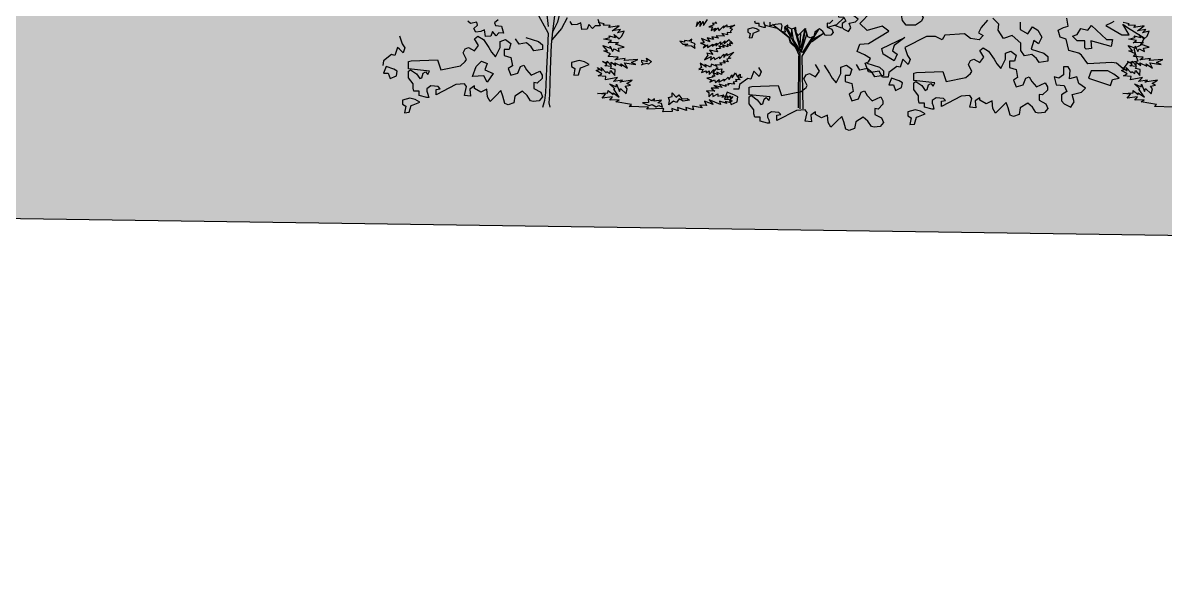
# Model space of a CAD drawing. Header units: inches. Extents: x 11.9 to 85.3, y 21.1 to 37.4.
# Drawn here: x 13.254 to 15.891, y 21.109 to 22.391 of the extents above; entities that cross this region are included whole.
import ezdxf

# ---------------------------------------------------------------- set-up
doc = ezdxf.new("R2010")
doc.units = ezdxf.units.IN
doc.header["$MEASUREMENT"] = 0
doc.layers.add('CAY', color=94, linetype='Continuous')
doc.layers.add('CAY-3', color=61, linetype='Continuous')

# ---------------------------------------------------------------- blocks, each defined once
blk = doc.blocks.new('A$C76451831')
at = {"layer": 'CAY'}
for p, q in [((2334.4, 569.5), (2369.4, 602.2)), ((2034.5, 546.7), (1966.9, 564.4)), ((2041.2, 539.6), (2003.7, 569.7)), ((2089.9, 500.7), (2041.2, 539.6)), ((2092.3, 503.1), (2060.4, 530.2)), ((2147.3, 419.7), (2069.9, 556)), ((2075.8, 556.2), (2104.1, 507.8)), ((2102.9, 544.4), (2111.2, 489.7)), ((2104.1, 507.8), (2104.1, 546.7)), ((2151.6, 424.8), (2117.3, 549.9)), ((2168.2, 540.8), (2150.5, 448.4)), ((2151.6, 424.8), (2175, 548.1)), ((2156.8, 405.9), (2241.3, 542.4)), ((2289.6, 555.4), (2334.4, 569.5)), ((2323, 565.2), (2360, 551.4)), ((2096.6, 475.1), (2089.9, 500.7)), ((2098.2, 480.3), (2092.3, 503.1)), ((2124.5, 449.6), (2096.6, 475.1)), ((2123.3, 457.8), (2098.2, 480.3)), ((2111.2, 489.7), (2144.6, 435.4)), ((2150.5, 448.4), (2129.2, 520.8)), ((2146.9, 463.7), (2149.3, 523.1)), ((2151.6, 424.8), (2181.2, 519.2)), ((2159.9, 424.8), (2212.2, 505.4)), ((2205.1, 479.9), (2266.8, 524.3)), ((2214.5, 496), (2264.5, 523.1)), ((3915.1, 501.1), (3898, 463.3)), ((2143, 408.3), (2124.5, 449.6)), ((2147.3, 135.4), (2147.3, 419.7)), ((2157.5, 429.5), (2159.9, 424.8)), ((3898, 463.3), (3863.2, 445.6)), ((3863.2, 445.6), (3870.3, 414.4)), ((3870.3, 414.4), (3883.8, 380.2)), ((2138.3, 140.1), (2140.6, 408.3)), ((2161.5, 135.4), (2156.8, 405.9)), ((3831.9, 373.1), (3807.8, 341.8)), ((3846.1, 373.1), (3831.9, 373.1)), ((3883.8, 380.2), (3846.1, 373.1))]:
    blk.add_line(p, q, dxfattribs=at)
for points in [[(1616.2, 583.4), (1612.6, 559.5), (1632.1, 585.5), (1631.2, 558.8), (1648, 585), (1649.9, 563.6), (1669.6, 594.7)], [(1709.1, 582.8), (1716.9, 574.4), (1695.7, 575.2), (1703.5, 566.7), (1676.5, 557.2), (1695, 556.6), (1688.9, 538.2), (1710.7, 550.6), (1702.4, 535), (1724.3, 552.8), (1728.8, 536.8), (1753.7, 562.3), (1750.6, 551.9), (1769.7, 567.1), (1769.3, 556.7), (1810, 565.7), (1785.4, 550.7), (1798.4, 544.8), (1787.6, 534.8), (1790, 526.5), (1771, 527.2), (1773.4, 516.7), (1744.6, 522.7), (1757.2, 509.1), (1714.7, 510.6), (1727.4, 499.2), (1693.2, 505.9), (1700.9, 492.5), (1669.1, 501.3), (1681.4, 479.5), (1639.5, 497.3), (1652.3, 475.6), (1633.6, 473.5), (1657.4, 464.5), (1648.7, 449), (1670.5, 464.1), (1670, 450.9), (1697.4, 468.6), (1694.3, 457.8), (1718.8, 473.3), (1712.8, 457.1), (1737.7, 480.3), (1737.1, 464.5), (1759.1, 485), (1755.9, 472), (1780.7, 492.4), (1788.3, 478.5), (1790.7, 481.2), (1798.5, 470.5), (1782.7, 473.7), (1787.7, 460), (1771.7, 468.7), (1773.9, 455), (1747.5, 464.1), (1755.2, 450.7), (1728.8, 459.3), (1736.5, 445.9), (1715.1, 443.9), (1722.2, 427.8), (1680, 437), (1698.2, 415), (1666.3, 421.6), (1671.3, 411), (1654.7, 387.5), (1689.7, 404.9), (1686.3, 386.4), (1702.7, 401.7), (1707.7, 388.4), (1732.3, 403.4), (1731.9, 392.6), (1754, 415.8), (1753.4, 400), (1770, 420.7), (1769.7, 410.3), (1805.2, 427.6), (1777.4, 399.1), (1790.4, 396), (1769, 391.3), (1776.7, 377.8), (1750.1, 381.5), (1760.6, 370.2), (1733.8, 371.2), (1743.9, 360.4), (1709.5, 361.6), (1719.6, 353.1), (1691, 365), (1685, 349.3), (1656.1, 363.5), (1663.8, 350.1), (1632.7, 369.7), (1639.7, 348.2), (1626.2, 337.8), (1647.6, 339.7), (1638.8, 321.5), (1663.1, 331), (1662.7, 320.6), (1679, 330.5), (1678.3, 311.9), (1703.2, 337.8), (1700, 322), (1722.2, 348), (1721.8, 337.1), (1743.2, 341.8), (1740, 326.1), (1756.3, 327.8), (1742.4, 317.8), (1742.2, 312.4), (1718.6, 324.1), (1723.6, 310.3), (1697.2, 322.1), (1707.5, 303.2), (1694.3, 303.7), (1699.1, 298), (1667.2, 293.7), (1691, 285.2), (1682.3, 271.9), (1706.8, 284.6), (1711.8, 270.9), (1730.9, 286.1), (1727.7, 273), (1755, 287.9), (1754.6, 277.5), (1776.6, 298.1), (1781.7, 287), (1795.6, 310.5), (1797.8, 294.6), (1814.6, 320.8), (1822.1, 301.9), (1838.4, 314.5), (1837.8, 298.6), (1848.2, 298.3), (1826.8, 296.3), (1837.3, 285.1), (1813.3, 285.9), (1821.1, 275.2), (1802.5, 273.1), (1809.8, 262), (1775.5, 265.9), (1780.6, 258), (1761.6, 258.7), (1766.8, 250.4), (1730.1, 262.5), (1745.3, 245.7), (1703.1, 255.3), (1726.6, 241.3), (1689.5, 242.6), (1707.5, 225.7), (1664.9, 227.2), (1677.8, 219), (1677, 197.7), (1696.2, 215.6), (1698.4, 199.7), (1722.9, 212), (1722.5, 201.1), (1754.9, 208.2), (1743.6, 195.4), (1770.5, 202.2), (1770.2, 191.8), (1786.4, 201.6), (1786, 191.2), (1799.9, 198.4), (1785.6, 180.3), (1796.4, 177.2), (1782.5, 167.3), (1761.4, 173.5), (1769.1, 162.3), (1732.4, 174.5), (1736.8, 158), (1679.2, 181.3), (1699.6, 157), (1654.9, 174.5), (1665, 152.8), (1630.2, 154), (1643.3, 140), (1592.9, 149.9), (1597.7, 131.1), (1558.2, 142.9), (1562.6, 126.9), (1515.6, 142.2), (1520, 125.7), (1486, 137.8), (1488.1, 121.8), (1440.1, 120.8), (1446.1, 136.4), (1358.1, 134.1), (1366.6, 144.6), (1267.9, 148.1), (1279.1, 158.1), (1199.4, 171.8), (1216.1, 181.6), (1168, 180.6), (1181.7, 196.4), (1128.5, 190.1), (1145, 210.9), (1105.3, 215), (1158.5, 218.6), (1158.8, 229), (1184.9, 209.5), (1185.2, 217.6), (1216.5, 195.2), (1188.5, 236.1), (1194, 238.6), (1165.5, 263.2), (1199.8, 248.8), (1202.6, 261.9), (1217.6, 224.2), (1223.1, 239.9), (1251.6, 212.6), (1257.9, 238.7), (1247.6, 252.6), (1274.4, 257.1), (1256.2, 265.5), (1283.5, 283.1), (1219.2, 272.2), (1232.7, 282.1), (1187.2, 276), (1206.5, 296.7), (1144.9, 285.2), (1148.2, 301.4), (1108.5, 305.5), (1127.4, 315.3), (1098.5, 332.2), (1112.3, 337.1), (1104.5, 348.3), (1127.9, 331.1), (1123.1, 347.6), (1148.9, 320), (1151.8, 327.6), (1167.3, 316.6), (1170.6, 332.4), (1193.7, 307.5), (1194.8, 337), (1171, 343.2), (1176.8, 353.5), (1142, 357.4), (1153.2, 365.2), (1129.6, 379.1), (1153.4, 372.9), (1153.7, 381), (1174.2, 359), (1174.8, 374.8), (1198.2, 358.2), (1193.2, 371.5), (1229.8, 354.3), (1225.3, 367.6), (1258.9, 345.2), (1244, 372.4), (1302.2, 362.7), (1278.5, 373.9), (1311.2, 388.7), (1241.7, 383.4), (1247.5, 393.6), (1193.8, 387.8), (1210.1, 400.4), (1160, 404.8), (1170.8, 417.6), (1137, 434.6), (1155.6, 434), (1132.5, 461.5), (1171.9, 447), (1169.5, 457.5), (1182.2, 430.8), (1190.3, 443.7), (1216.6, 429.6), (1211.8, 448.3), (1241.4, 452.3), (1196.6, 467.5), (1212.8, 477.3), (1159.7, 474.2), (1176, 486.8), (1136.3, 493.6), (1168.4, 502.9), (1163.7, 511.2), (1197.8, 501.9), (1190.2, 518), (1216.2, 495.8), (1230.2, 508.9), (1241.6, 535.3), (1206.8, 525.6), (1223.3, 543.6), (1180.5, 537.4), (1215.8, 562.4), (1162.5, 553.9), (1170.5, 564), (1133.4, 565.3), (1139.1, 573.3), (1107.2, 579.8)], [(4066.6, 144.6), (3967.9, 148.1), (3979.1, 158.1), (3899.4, 171.8), (3916.1, 181.6), (3868, 180.6), (3881.7, 196.4), (3828.5, 190.1), (3845, 210.9), (3805.3, 215), (3858.5, 218.6), (3858.8, 229), (3884.9, 209.5), (3885.2, 217.6), (3916.5, 195.2), (3888.5, 236.1), (3894, 238.6), (3865.5, 263.2), (3899.8, 248.8), (3902.6, 261.9), (3917.6, 224.2), (3923.1, 239.9), (3951.6, 212.6), (3957.9, 238.7), (3947.6, 252.6), (3974.4, 257.1), (3956.2, 265.5), (3983.5, 283.1), (3919.2, 272.2), (3932.7, 282.1), (3887.2, 276), (3906.5, 296.7), (3844.9, 285.2), (3848.2, 301.4), (3808.5, 305.5), (3827.4, 315.3), (3798.5, 332.2), (3812.3, 337.1), (3804.5, 348.3), (3827.9, 331.1), (3823.1, 347.6), (3848.9, 320), (3851.8, 327.6), (3867.3, 316.6), (3870.6, 332.4), (3893.7, 307.5), (3894.8, 337), (3871, 343.2), (3876.8, 353.5), (3842, 357.4), (3853.2, 365.2), (3829.6, 379.1), (3853.4, 372.9), (3853.7, 381), (3874.2, 359), (3874.8, 374.8), (3898.2, 358.2), (3893.2, 371.5), (3929.8, 354.3), (3925.3, 367.6), (3958.9, 345.2), (3944, 372.4), (4002.2, 362.7), (3978.5, 373.9), (4011.2, 388.7), (3941.7, 383.4), (3947.5, 393.6), (3893.8, 387.8), (3910.1, 400.4), (3860, 404.8), (3870.8, 417.6), (3837, 434.6), (3855.6, 434), (3832.5, 461.5), (3871.9, 447), (3869.5, 457.5), (3882.2, 430.8), (3890.3, 443.7), (3916.6, 429.6), (3911.8, 448.3), (3941.4, 452.3), (3896.6, 467.5), (3912.8, 477.3), (3859.7, 474.2), (3876, 486.8), (3836.3, 493.6), (3868.4, 502.9), (3863.7, 511.2), (3897.8, 501.9), (3890.2, 518), (3916.2, 495.8), (3930.2, 508.9), (3941.6, 535.3), (3906.8, 525.6), (3923.3, 543.6), (3880.5, 537.4), (3915.8, 562.4), (3862.5, 553.9), (3870.5, 564), (3833.4, 565.3), (3839.1, 573.3), (3807.2, 579.8)], [(1105.8, 596.3), (1117.4, 561.5), (1093.2, 562.6), (1079.5, 547.8), (1060.5, 568.9), (1052, 545.7), (1023.6, 543.6), (1018.3, 578.4), (999.3, 568.9), (974, 566.8), (964.5, 584.7)], [(1960.6, 583.7), (1960.6, 574.6), (1964.9, 565.2), (1967.3, 553.8), (1960.6, 553.8), (1935.1, 560.5), (1935.1, 574.6), (1916.6, 574.6), (1914.2, 586)], [(2314, 590.8), (2297.5, 574.6), (2286.1, 576.6), (2286.1, 556.2), (2309.3, 544.4), (2316, 528.2), (2304.6, 514.5), (2283.7, 512.1), (2274.7, 514.5), (2262.9, 533), (2246.8, 546.7), (2221.2, 530.6), (2216.9, 507.4), (2198.4, 500.7), (2186.6, 505), (2179.9, 530.6), (2172.9, 549.1), (2156.8, 533), (2135.9, 512.1), (2126.9, 528.2), (2124.5, 553.8), (2103.7, 544.4), (2082.9, 556.2), (2082.9, 565.2), (2066.7, 553.8), (2069.1, 530.6), (2048.3, 533), (2054.9, 562.8), (2048.3, 572.3), (2018, 569.9), (1992.8, 562.8), (1992.8, 581.3)], [(774.7, 655.4), (791.5, 634.3), (850.6, 524.6), (847.4, 444.5), (842.2, 343.2), (836.9, 219.8), (831.6, 177.6), (821.1, 141.8)], [(831.6, 687), (842.2, 634.3), (850.6, 558.4)], [(888.6, 656.4), (872.7, 530.9), (866.4, 466.6), (861.1, 337.9), (856.9, 208.2), (854.8, 166), (859, 143.9)], [(948.7, 602.7), (920.2, 547.8), (869.6, 490.9)], [(914.9, 644.8), (899.1, 580.5), (870.6, 526.7)]]:
    blk.add_lwpolyline(points, dxfattribs=at)
for points in [[(2392.2, 660), (2385.5, 671.4), (2369.4, 671.4), (2369.4, 643.8), (2352.9, 632), (2336.8, 636.8), (2343.9, 609.2), (2371.4, 606.9), (2380.8, 586), (2362.3, 574.6), (2362.3, 553.8), (2371.4, 544.4), (2394.6, 533), (2406.4, 551.4), (2399.3, 576.6), (2431.5, 583.7), (2445.3, 597.4), (2422.5, 613.6), (2415.4, 636.8), (2389.8, 630.1)], [(1603.8, 461), (1606.8, 469), (1585.8, 477.9), (1589, 493.7), (1575.1, 483.3), (1551.6, 486.8), (1551.4, 479.1), (1527.5, 482.7), (1542.8, 468.5), (1569.5, 467.6), (1553, 460.5), (1587.8, 459.2), (1606, 447.7)], [(1037.6, 376.9), (1009.9, 384), (971.5, 373.4), (971.5, 352.7), (988.6, 342.1), (982.2, 307.9), (1006.3, 310.8), (1016.4, 345.6), (1027, 349.2), (1061.8, 363.3)], [(1332, 374.8), (1332.4, 385.2), (1361.2, 379.2), (1356.8, 395.2), (1382.5, 378.5), (1366.1, 365.4), (1358.1, 368.4), (1331.6, 361.7), (1339.5, 369.1)], [(1438.2, 144.9), (1433.9, 163.6), (1414.9, 167), (1434.4, 179.5), (1396.7, 175.3), (1397, 186.2), (1383.5, 175.8), (1365.4, 187.3), (1367.4, 168.6), (1335.2, 167), (1369.6, 152.2), (1385.6, 157.1), (1406.5, 146), (1419.9, 153.2)], [(1474.2, 178.1), (1469.4, 194.1), (1488.1, 198.9), (1488.8, 217.4), (1509.3, 195.4), (1522.9, 208.1), (1538.4, 186.2), (1564.8, 188), (1578.1, 179.9), (1545.8, 175.6), (1524.8, 186.7), (1511.1, 168.6), (1495.4, 174.6), (1470.8, 156.9)], [(1809, 206.5), (1770.6, 220.7), (1757.1, 185.9), (1781.3, 185.9), (1791.3, 158.2), (1822.5, 172.3), (1826.1, 196.5)]]:
    blk.add_lwpolyline(points, close=True, dxfattribs=at)
at = {"layer": 'CAY-3'}
for p, q in [((2453.9, 573.9), (2509.3, 632.9)), ((3109.3, 591.6), (3078.1, 553.3)), ((3167.7, 570.4), (3137, 601.7)), ((3525, 560.4), (3517.9, 601.7)), ((2491.6, 539.1), (2453.9, 573.9)), ((2568.3, 559.8), (2491.6, 539.1)), ((2498.1, 471.6), (2603, 535.6)), ((2603, 535.6), (2568.3, 559.8)), ((3078.1, 553.3), (3063.9, 525.6)), ((3164.8, 539.7), (3167.7, 570.4)), ((3192.5, 497.8), (3164.8, 539.7)), ((3278.5, 581), (3278.5, 542.7)), ((3278.5, 542.7), (3316.9, 522)), ((3316.9, 522), (3341, 556.8)), ((3341, 556.8), (3368.8, 539.7)), ((3368.8, 539.7), (3390, 504.9)), ((3473.1, 539.7), (3500.8, 553.3)), ((3483.1, 504.9), (3473.1, 539.7)), ((3500.8, 553.3), (3525, 560.4)), ((3746.7, 577.5), (3719, 563.9)), ((3719, 563.9), (3800.7, 515.2)), ((3760.3, 584.6), (3746.7, 577.5)), ((3839, 515.2), (3805.7, 570.4)), ((3805.7, 570.4), (3829.8, 553.3)), ((3829.8, 553.3), (3915.1, 501.1)), ((86.7, 510.8), (100.8, 469.5)), ((472.7, 495.7), (489.8, 509.9)), ((493.3, 461.5), (472.7, 495.7)), ((489.8, 509.9), (517.5, 492.2)), ((517.5, 492.2), (545.2, 450.9)), ((604.1, 482.1), (631.9, 492.2)), ((604.1, 450.9), (604.1, 482.1)), ((631.9, 492.2), (659.6, 471.5)), ((659.6, 471.5), (649.5, 440.3)), ((701.4, 468), (683.7, 495.7)), ((739.2, 475.1), (701.4, 468)), ((736.2, 502.8), (801.7, 482.1)), ((763.9, 454.4), (739.2, 475.1)), ((801.7, 482.1), (822.3, 464.4)), ((2452.7, 468.1), (2498.1, 471.6)), ((2797, 507.9), (2685, 450.4)), ((2841.8, 507.9), (2797, 507.9)), ((2876.6, 490.8), (2841.8, 507.9)), ((2890.2, 514.9), (2876.6, 490.8)), ((2991.4, 522), (2890.2, 514.9)), ((3022.7, 497.8), (2991.4, 522)), ((3067.5, 490.8), (3022.7, 497.8)), ((3063.9, 525.6), (3088.1, 512)), ((3088.1, 512), (3067.5, 490.8)), ((3237.3, 512), (3192.5, 497.8)), ((3282.1, 473.7), (3237.3, 512)), ((3282.1, 435.3), (3282.1, 473.7)), ((3348.1, 487.2), (3334.6, 442.4)), ((3372.3, 470.1), (3348.1, 487.2)), ((3390, 504.9), (3372.3, 470.1)), ((3514.4, 494.3), (3483.1, 504.9)), ((3528.5, 435.3), (3514.4, 494.3)), ((3800.7, 515.2), (3839, 515.2)), ((45.4, 414.1), (3.5, 382.8)), ((62.5, 410.5), (45.4, 414.1)), ((76.8, 451.7), (62.5, 410.5)), ((86.7, 441.8), (76.8, 451.7)), ((104.4, 424.1), (86.7, 441.8)), ((100.8, 469.5), (114.4, 448.9)), ((114.4, 448.9), (104.4, 424.1)), ((413.7, 423.2), (424.3, 443.8)), ((430.8, 388.4), (413.7, 423.2)), ((424.3, 443.8), (441.4, 450.9)), ((441.4, 450.9), (472.7, 433.8)), ((472.7, 433.8), (493.3, 461.5)), ((545.2, 450.9), (559.3, 426.7)), ((559.3, 426.7), (580, 402.5)), ((580, 402.5), (604.1, 450.9)), ((624.8, 440.3), (624.8, 409)), ((649.5, 440.3), (624.8, 440.3)), ((777.5, 433.8), (763.9, 454.4)), ((822.3, 440.3), (777.5, 433.8)), ((822.3, 464.4), (822.3, 440.3)), ((2439.1, 429.8), (2452.7, 468.1)), ((2477.5, 412.7), (2439.1, 429.8)), ((2508.7, 395), (2477.5, 412.7)), ((2685, 450.4), (2699.2, 409.1)), ((3071, 435.3), (3088.1, 449.5)), ((3091.6, 401.1), (3071, 435.3)), ((3088.1, 449.5), (3115.8, 431.8)), ((3115.8, 431.8), (3143.5, 390.5)), ((3202.5, 421.8), (3230.2, 431.8)), ((3202.5, 390.5), (3202.5, 421.8)), ((3230.2, 431.8), (3257.9, 411.1)), ((3299.8, 407.6), (3282.1, 435.3)), ((3337.5, 414.7), (3299.8, 407.6)), ((3334.6, 442.4), (3400, 421.8)), ((3362.3, 394), (3337.5, 414.7)), ((3400, 421.8), (3420.6, 404.1)), ((3580.4, 421.8), (3528.5, 435.3)), ((3594, 411.1), (3580.4, 421.8)), ((3.5, 382.8), (0, 358.6)), ((132.1, 379.3), (145.6, 382.8)), ((132.1, 340.9), (132.1, 379.3)), ((145.6, 382.8), (281.8, 388.3)), ((281.8, 388.3), (298.9, 336.4)), ((298.9, 336.4), (400.1, 357.1)), ((400.1, 357.1), (424.3, 378.3)), ((424.3, 378.3), (430.8, 388.4)), ((624.8, 409), (659.6, 399)), ((666.6, 357.1), (646, 343.5)), ((659.6, 399), (666.6, 357.1)), ((694.4, 319.3), (708.5, 353.5)), ((708.5, 353.5), (725.6, 360.6)), ((725.6, 360.6), (739.2, 336.4)), ((2245.7, 328.6), (2225, 362.9)), ((2269.8, 359.3), (2297.6, 318)), ((2356.5, 349.3), (2384.2, 359.3)), ((2384.2, 359.3), (2411.9, 338.7)), ((2453.8, 335.1), (2436.1, 362.9)), ((2481, 370.8), (2498.1, 377.9)), ((2498.1, 326), (2481, 370.8)), ((2488.6, 369.9), (2554, 349.3)), ((2498.1, 377.9), (2508.7, 395)), ((2643.7, 353.7), (2601.9, 322.4)), ((2660.8, 350.1), (2643.7, 353.7)), ((2675.1, 391.3), (2660.8, 350.1)), ((2685, 381.4), (2675.1, 391.3)), ((2702.7, 363.7), (2685, 381.4)), ((2699.2, 409.1), (2712.7, 388.5)), ((2712.7, 388.5), (2702.7, 363.7)), ((3012, 362.8), (3022.7, 383.4)), ((3029.1, 328), (3012, 362.8)), ((3022.7, 383.4), (3039.8, 390.5)), ((3039.8, 390.5), (3071, 373.4)), ((3071, 373.4), (3091.6, 401.1)), ((3143.5, 390.5), (3157.7, 366.3)), ((3157.7, 366.3), (3178.3, 342.1)), ((3178.3, 342.1), (3202.5, 390.5)), ((3223.1, 379.9), (3223.1, 348.6)), ((3247.9, 379.9), (3223.1, 379.9)), ((3257.9, 411.1), (3247.9, 379.9)), ((3375.8, 373.4), (3362.3, 394)), ((3420.6, 379.9), (3375.8, 373.4)), ((3420.6, 404.1), (3420.6, 379.9)), ((3625.2, 366.3), (3594, 411.1)), ((3748.8, 373.1), (3625.2, 366.3)), ((3773, 369.5), (3748.8, 373.1)), ((3807.8, 341.8), (3773, 369.5)), ((240, 329.4), (132.1, 340.9)), ((132.7, 329.4), (143.3, 336.4)), ((132.7, 294.5), (132.7, 329.4)), ((156.8, 263.3), (132.7, 294.5)), ((143.3, 336.4), (173.9, 315.2)), ((173.9, 315.2), (191.6, 291)), ((191.6, 291), (201.6, 294.5)), ((201.6, 294.5), (208.7, 318.7)), ((208.7, 318.7), (219.3, 325.8)), ((219.3, 325.8), (232.9, 311.7)), ((232.9, 311.7), (240, 329.4)), ((646, 343.5), (659.6, 308.7)), ((659.6, 308.7), (694.4, 319.3)), ((739.2, 336.4), (763.9, 308.7)), ((763.9, 308.7), (808.7, 329.4)), ((808.7, 329.4), (819.4, 308.7)), ((819.4, 308.7), (819.4, 291.6)), ((1908, 329.4), (1893.8, 288.2)), ((1917.9, 319.4), (1908, 329.4)), ((1935.6, 301.8), (1917.9, 319.4)), ((1932.1, 347.2), (1945.6, 326.5)), ((1945.6, 326.5), (1935.6, 301.8)), ((2166.1, 290.3), (2176.7, 310.9)), ((2176.7, 310.9), (2193.8, 318)), ((2193.8, 318), (2225, 300.9)), ((2225, 300.9), (2245.7, 328.6)), ((2297.6, 318), (2311.7, 293.8)), ((2311.7, 293.8), (2332.3, 269.7)), ((2332.3, 269.7), (2356.5, 318)), ((2356.5, 318), (2356.5, 349.3)), ((2377.2, 307.4), (2377.2, 276.1)), ((2401.9, 307.4), (2377.2, 307.4)), ((2411.9, 338.7), (2401.9, 307.4)), ((2491.5, 342.2), (2453.8, 335.1)), ((2516.3, 321.6), (2491.5, 342.2)), ((2511.7, 322.4), (2498.1, 326)), ((2553.5, 329.5), (2511.7, 322.4)), ((2529.9, 300.9), (2516.3, 321.6)), ((2574.7, 307.4), (2529.9, 300.9)), ((2570.6, 298.2), (2553.5, 329.5)), ((2554, 349.3), (2574.7, 331.6)), ((2598.3, 298.2), (2570.6, 298.2)), ((2574.7, 331.6), (2574.7, 307.4)), ((2601.9, 322.4), (2598.3, 298.2)), ((2730.4, 318.9), (2744, 322.4)), ((2730.4, 280.5), (2730.4, 318.9)), ((2744, 322.4), (2880.2, 328)), ((2880.2, 328), (2897.3, 276)), ((2897.3, 276), (2998.5, 296.7)), ((2998.5, 296.7), (3022.7, 317.9)), ((3022.7, 317.9), (3029.1, 328)), ((3223.1, 348.6), (3257.9, 338.6)), ((3265, 296.7), (3244.4, 283.1)), ((3257.9, 338.6), (3265, 296.7)), ((3306.9, 293.2), (3323.9, 300.2)), ((3323.9, 300.2), (3337.5, 276.1)), ((156.8, 242.6), (156.8, 263.3)), ((160.4, 225.5), (156.8, 242.6)), ((247, 253.3), (226.4, 239.1)), ((226.4, 239.1), (226.4, 225.5)), ((284.8, 249.7), (247, 253.3)), ((375.4, 260.4), (274.7, 207.8)), ((274.7, 235.6), (295.4, 239.1)), ((274.7, 207.8), (274.7, 235.6)), ((295.4, 239.1), (284.8, 249.7)), ((420.8, 263.9), (375.4, 260.4)), ((430.8, 249.7), (420.8, 263.9)), ((420.8, 204.9), (430.8, 249.7)), ((472.7, 253.3), (448.5, 236.2)), ((448.5, 236.2), (452, 201.4)), ((472.7, 239.7), (472.7, 253.3)), ((503.9, 222), (472.7, 239.7)), ((535.2, 236.2), (503.9, 222)), ((538.7, 197.8), (535.2, 236.2)), ((794.6, 267.4), (777.5, 270.4)), ((777.5, 270.4), (777.5, 239.7)), ((777.5, 239.7), (812.3, 222)), ((819.4, 291.6), (794.6, 267.4)), ((1831.3, 236.3), (1803.5, 236.3)), ((1834.8, 260.5), (1831.3, 236.3)), ((1876.7, 291.7), (1834.8, 260.5)), ((1893.8, 288.2), (1876.7, 291.7)), ((1884.4, 246.4), (1898, 249.9)), ((1884.4, 208.1), (1884.4, 246.4)), ((1898, 249.9), (2034.2, 255.5)), ((2034.2, 255.5), (2051.3, 203.6)), ((2152.5, 224.2), (2176.7, 245.5)), ((2183.2, 255.5), (2166.1, 290.3)), ((2176.7, 245.5), (2183.2, 255.5)), ((2377.2, 276.1), (2411.9, 266.1)), ((2411.9, 266.1), (2419, 224.2)), ((2838.3, 269), (2730.4, 280.5)), ((2731, 269), (2741.6, 276)), ((2731, 234.2), (2731, 269)), ((2741.6, 276), (2772.3, 254.8)), ((2772.3, 254.8), (2790, 230.6)), ((2800, 234.2), (2807.1, 258.3)), ((2807.1, 258.3), (2817.7, 265.4)), ((2817.7, 265.4), (2831.2, 251.3)), ((2831.2, 251.3), (2838.3, 269)), ((3244.4, 283.1), (3257.9, 248.3)), ((3257.9, 248.3), (3292.7, 259)), ((3292.7, 259), (3306.9, 293.2)), ((3337.5, 276.1), (3362.3, 248.3)), ((3362.3, 248.3), (3407.1, 269)), ((3407.1, 269), (3417.7, 248.3)), ((3417.7, 248.3), (3417.7, 231.2)), ((188.1, 225.5), (160.4, 225.5)), ((188.1, 204.3), (188.1, 225.5)), ((226.4, 194.3), (188.1, 204.3)), ((226.4, 225.5), (232.9, 211.4)), ((236.4, 194.3), (226.4, 194.3)), ((232.9, 211.4), (236.4, 194.3)), ((452, 201.4), (420.8, 204.9)), ((552.3, 173.6), (538.7, 197.8)), ((583.5, 204.9), (552.3, 173.6)), ((607.7, 229.1), (583.5, 204.9)), ((618.3, 201.4), (607.7, 229.1)), ((628.3, 163), (618.3, 201.4)), ((680.2, 201.4), (673.7, 166.6)), ((718.5, 225.5), (680.2, 201.4)), ((742.7, 204.9), (718.5, 225.5)), ((760.4, 177.2), (742.7, 204.9)), ((774, 173.6), (760.4, 177.2)), ((805.2, 177.2), (774, 173.6)), ((822.3, 197.8), (805.2, 177.2)), ((812.3, 222), (822.3, 197.8)), ((1992.3, 196.5), (1884.4, 208.1)), ((1885, 196.5), (1895.6, 203.6)), ((1885, 161.7), (1885, 196.5)), ((1895.6, 203.6), (1926.3, 182.3)), ((1926.3, 182.3), (1944, 158.2)), ((1954, 161.7), (1961.1, 185.9)), ((1961.1, 185.9), (1971.7, 193)), ((1971.7, 193), (1985.3, 178.8)), ((1985.3, 178.8), (1992.3, 196.5)), ((2051.3, 203.6), (2152.5, 224.2)), ((2419, 224.2), (2398.4, 210.7)), ((2398.4, 210.7), (2411.9, 175.9)), ((2411.9, 175.9), (2446.7, 186.5)), ((2446.7, 186.5), (2460.9, 220.7)), ((2460.9, 220.7), (2478, 227.8)), ((2478, 227.8), (2491.5, 203.6)), ((2491.5, 203.6), (2516.3, 175.9)), ((2516.3, 175.9), (2561.1, 196.5)), ((2561.1, 196.5), (2571.7, 175.9)), ((2755.2, 202.9), (2731, 234.2)), ((2755.2, 182.3), (2755.2, 202.9)), ((2758.7, 165.1), (2755.2, 182.3)), ((2790, 230.6), (2800, 234.2)), ((2845.4, 192.9), (2824.7, 178.7)), ((2824.7, 178.7), (2824.7, 165.1)), ((2883.1, 189.3), (2845.4, 192.9)), ((2973.7, 200), (2873.1, 147.5)), ((2873.1, 175.2), (2893.7, 178.7)), ((2893.7, 178.7), (2883.1, 189.3)), ((3019.1, 203.5), (2973.7, 200)), ((3029.1, 189.3), (3019.1, 203.5)), ((3019.1, 144.5), (3029.1, 189.3)), ((3071, 192.9), (3046.8, 175.8)), ((3071, 179.3), (3071, 192.9)), ((3102.3, 161.6), (3071, 179.3)), ((3375.8, 210), (3375.8, 179.3)), ((3392.9, 207), (3375.8, 210)), ((3375.8, 179.3), (3410.6, 161.6)), ((3417.7, 231.2), (3392.9, 207)), ((646, 156.5), (628.3, 163)), ((673.7, 166.6), (646, 156.5)), ((1909.2, 130.4), (1885, 161.7)), ((1909.2, 109.8), (1909.2, 130.4)), ((1944, 158.2), (1954, 161.7)), ((1999.4, 120.4), (1978.8, 106.3)), ((2037.1, 116.9), (1999.4, 120.4)), ((2127.7, 127.5), (2027.1, 75)), ((2173.1, 131), (2127.7, 127.5)), ((2183.2, 116.9), (2173.1, 131)), ((2225, 120.4), (2200.9, 103.3)), ((2225, 106.9), (2225, 120.4)), ((2529.9, 137.5), (2529.9, 106.9)), ((2547, 134.6), (2529.9, 137.5)), ((2571.7, 158.8), (2547, 134.6)), ((2571.7, 175.9), (2571.7, 158.8)), ((2786.4, 165.1), (2758.7, 165.1)), ((2786.4, 143.9), (2786.4, 165.1)), ((2824.7, 133.9), (2786.4, 143.9)), ((2824.7, 165.1), (2831.2, 151)), ((2834.8, 133.9), (2824.7, 133.9)), ((2831.2, 151), (2834.8, 133.9)), ((2873.1, 147.5), (2873.1, 175.2)), ((3050.4, 141), (3019.1, 144.5)), ((3046.8, 175.8), (3050.4, 141)), ((3133.5, 175.8), (3102.3, 161.6)), ((3137, 137.4), (3133.5, 175.8)), ((3150.6, 113.3), (3137, 137.4)), ((3181.9, 144.5), (3150.6, 113.3)), ((3206, 168.7), (3181.9, 144.5)), ((3216.6, 141), (3206, 168.7)), ((3226.7, 102.6), (3216.6, 141)), ((3278.5, 141), (3272.1, 106.2)), ((3316.9, 165.2), (3278.5, 141)), ((3341, 144.5), (3316.9, 165.2)), ((3358.7, 116.8), (3341, 144.5)), ((3420.6, 137.4), (3403.5, 116.8)), ((3410.6, 161.6), (3420.6, 137.4)), ((1912.7, 92.7), (1909.2, 109.8)), ((1940.4, 92.7), (1912.7, 92.7)), ((1940.4, 71.5), (1940.4, 92.7)), ((1978.8, 61.4), (1940.4, 71.5)), ((1978.8, 106.3), (1978.8, 92.7)), ((1978.8, 92.7), (1985.3, 78.5)), ((1988.8, 61.4), (1978.8, 61.4)), ((1985.3, 78.5), (1988.8, 61.4)), ((2027.1, 102.7), (2047.8, 106.3)), ((2027.1, 75), (2027.1, 102.7)), ((2047.8, 106.3), (2037.1, 116.9)), ((2173.1, 72.1), (2183.2, 116.9)), ((2204.4, 68.5), (2173.1, 72.1)), ((2200.9, 103.3), (2204.4, 68.5)), ((2256.3, 89.2), (2225, 106.9)), ((2287.5, 103.3), (2256.3, 89.2)), ((2291.1, 65), (2287.5, 103.3)), ((2304.6, 40.8), (2291.1, 65)), ((2335.9, 72.1), (2304.6, 40.8)), ((2360.1, 96.2), (2335.9, 72.1)), ((2370.7, 68.5), (2360.1, 96.2)), ((2380.7, 30.2), (2370.7, 68.5)), ((2432.6, 68.5), (2426.1, 33.7)), ((2470.9, 92.7), (2432.6, 68.5)), ((2495.1, 72.1), (2470.9, 92.7)), ((2512.8, 44.3), (2495.1, 72.1)), ((2529.9, 106.9), (2564.7, 89.2)), ((2574.7, 65), (2557.6, 44.3)), ((2564.7, 89.2), (2574.7, 65)), ((3244.4, 96.1), (3226.7, 102.6)), ((3272.1, 106.2), (3244.4, 96.1)), ((3372.3, 113.3), (3358.7, 116.8)), ((3403.5, 116.8), (3372.3, 113.3)), ((2398.4, 23.7), (2380.7, 30.2)), ((2426.1, 33.7), (2398.4, 23.7)), ((2526.3, 40.8), (2512.8, 44.3)), ((2557.6, 44.3), (2526.3, 40.8))]:
    blk.add_line(p, q, dxfattribs=at)
blk.add_lwpolyline([(593.5, 593.8), (574.5, 577), (579.7, 564.3), (610.3, 560.1), (621.9, 525.3), (597.7, 526.3), (584, 511.6), (565, 532.7), (556.5, 509.5), (528.1, 507.4), (522.8, 542.2), (503.8, 532.7), (478.5, 530.6), (469, 548.5), (486.9, 566.4), (483.8, 581.2), (451.1, 574.9), (437.4, 586.5)], dxfattribs=at)
for points in [[(2739.4, 633.6), (2763.2, 633.6), (2779, 605.9), (2771.1, 586.1), (2739.4, 566.3), (2691.9, 566.3), (2672.1, 590.1), (2668.1, 617.8), (2699.8, 617.8), (2703.8, 641.6), (2711.7, 669.3), (2743.4, 649.5)], [(1921.3, 546.7), (1902.8, 551.4), (1877.3, 544.4), (1877.3, 530.6), (1888.7, 523.5), (1884.3, 500.7), (1900.5, 502.7), (1907.1, 525.9), (1914.2, 528.2), (1937.4, 537.7)], [(3570.3, 517.1), (3590.1, 548.8), (3625.7, 540.9), (3645.5, 564.6), (3721.6, 492.2), (3753.2, 492.2), (3745.3, 456.6), (3641.6, 485.4), (3645.5, 445.8), (3617.8, 441.9), (3609.9, 449.8), (3609.9, 485.4), (3570.3, 485.4), (3546.6, 509.2)], [(2573.8, 417.4), (2565.9, 445.1), (2684, 503), (2629.2, 460.9), (2621.3, 433.2), (2645.1, 417.4), (2629.2, 381.7)], [(56.6, 339.4), (18.3, 353.5), (4.7, 318.7), (28.9, 318.7), (38.9, 291), (70.2, 305.2), (73.7, 329.4)], [(481.1, 352.5), (508.8, 380.2), (536.5, 368.3), (524.6, 336.6), (568.2, 316.8), (536.5, 273.3), (520.7, 305), (461.3, 301)], [(3535, 335), (3525, 352.1), (3500.8, 352.1), (3500.8, 310.9), (3476.1, 293.2), (3451.9, 300.2), (3462.5, 259), (3503.8, 255.4), (3517.9, 224.1), (3490.2, 207), (3490.2, 175.8), (3503.8, 161.6), (3538.6, 144.5), (3556.3, 172.2), (3545.6, 210), (3594, 220.6), (3614.6, 241.3), (3580.4, 265.4), (3569.8, 300.2), (3531.5, 290.2)], [(3728.2, 331.2), (3642.3, 331.5), (3628.8, 293.2), (3741.7, 255.1), (3752.3, 286.4), (3787.1, 293.5), (3759.4, 314.1)], [(2654.9, 279), (2616.6, 293.2), (2603, 258.3), (2627.2, 258.3), (2637.2, 230.6), (2668.5, 244.8), (2672, 269)], [(167.4, 183.7), (139.7, 190.7), (101.4, 180.1), (101.4, 159.5), (118.5, 148.9), (112, 114.6), (136.2, 117.6), (146.2, 152.4), (156.8, 155.9), (191.6, 170.1)], [(2765.8, 123.3), (2738.1, 130.3), (2699.7, 119.7), (2699.7, 99.1), (2716.8, 88.5), (2710.4, 54.3), (2734.5, 57.2), (2744.6, 92), (2755.2, 95.5), (2790, 109.7)]]:
    blk.add_lwpolyline(points, close=True, dxfattribs=at)

msp = doc.modelspace()

# ---------------------------------------------------------------- hatches: boundary and pattern name
at = {"true_color": 0x000000}
h = msp.add_hatch(color=18, dxfattribs=at)
h.dxf.hatch_style = 1
h.paths.add_polyline_path([(70.5198, 21.5465), (69.2436, 22.3819), (69.2436, 24.0633), (69.1166, 24.0633), (69.1166, 22.2596), (70.2537, 21.5191), (12.4966, 22.5475), (12.4966, 21.9488), (70.5198, 21.1086)])

# ---------------------------------------------------------------- linework, layer by layer
msp.add_lwpolyline([(12.4966, 22.5475), (70.2537, 21.5191), (69.1166, 22.2596), (69.1166, 24.0633), (67.0614, 24.0633), (69.2436, 24.0633), (69.2436, 22.3819), (70.5198, 21.5465), (70.5198, 21.1086), (12.4966, 21.9488)], close=True)

# ---------------------------------------------------------------- block references
at = {"layer": 'CAY', "xscale": 0.0004489089019145984, "yscale": 0.0004489089019145984, "zscale": 0.0004489089019145984}
msp.add_blockref('A$C76451831', (14.0844, 22.1313), dxfattribs=at)

doc.saveas('drawing.dxf')
